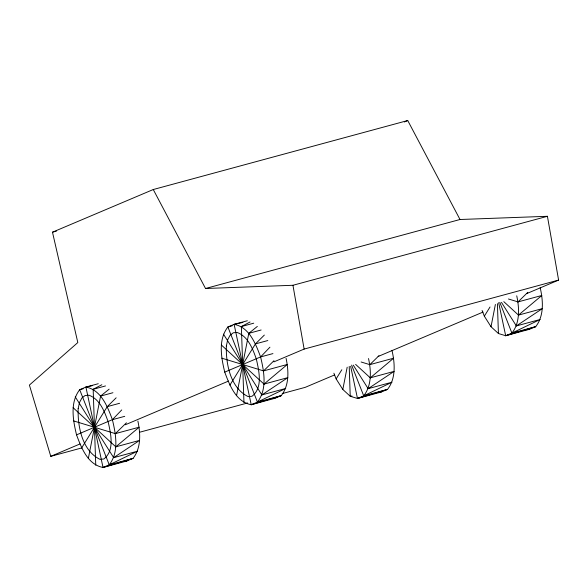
<?xml version="1.0" encoding="UTF-8"?>
<svg xmlns="http://www.w3.org/2000/svg" width="588" height="588" viewBox="0 0 588 588"><rect width="100%" height="100%" fill="white"/><g stroke="black" fill="none" stroke-linecap="round" stroke-linejoin="round"><path stroke-width="0.88" d="M137.879 421.074C140.517 433.415 141.26 447.916 133.057 458.368L126.832 461.007L103.018 467.467C87.715 464.608 81.365 447.799 76.536 434.855C73.03 420.236 69.752 402.567 79.689 389.704L85.914 387.066L98.262 383.721M88.347 458.456L100.585 396.077L109.14 389.16M83.217 388.749L79.689 389.704L109.243 464.829C119.173 451.966 115.902 434.297 112.389 419.678C107.56 406.734 101.209 389.925 85.914 387.066L103.018 467.467L133.057 458.368L109.243 464.829L103.018 467.467M286.077 358.335C288.715 370.675 289.458 385.177 281.255 395.636L275.03 398.267L251.216 404.728C235.913 401.869 229.563 385.059 224.734 372.116C221.228 357.497 217.95 339.827 227.887 326.965L234.112 324.333L247.342 320.747M236.545 395.717L248.783 333.337L257.338 326.428M232.297 325.774L227.887 326.965L257.441 402.089C267.371 389.227 264.1 371.557 260.594 356.938C255.758 343.995 249.415 327.185 234.112 324.333L251.216 404.728L281.255 395.636L257.441 402.089L251.216 404.728M391.975 350.338C394.915 363.178 396.099 378.4 387.529 389.381L381.303 392.02L357.489 398.473L350.228 396.261L342.819 389.469L347.185 367.184M350.646 366.317L357.489 398.473L363.715 395.834C371.917 385.383 371.175 370.881 368.536 358.54M540.174 287.598C543.114 300.446 544.297 315.66 535.727 326.641L529.501 329.28L505.687 335.733L498.426 333.521L491.017 326.73L495.383 304.452M498.653 302.688L505.687 335.733L511.913 333.102C520.115 322.643 519.373 308.141 516.734 295.801M81.666 447.902L107.259 406.631L116.145 397.811M229.864 385.162L255.457 343.892L264.343 335.072M342.819 389.469L336.138 378.907L341.826 369.742M491.017 326.73L484.336 316.175L490.025 307.002M76.536 434.855L112.389 419.678L121.731 409.924M224.734 372.116L260.594 356.938L269.929 347.192M73.566 420.898L115.358 433.635L126.435 422.794M221.764 358.158L263.564 370.903L273.986 360.694M361.128 361.995L369.837 364.648L378.951 355.711M508.451 298.991L518.035 301.909L527.803 292.339M73.118 407.705L115.814 446.829L139.18 427.182L115.358 433.635M221.316 344.965L264.012 384.089L287.378 364.442L263.564 370.903M355.608 364.391L370.286 377.841L393.651 358.188L369.837 364.648M503.806 301.651L518.484 315.102L541.849 295.455L518.035 301.909M75.242 396.871L113.682 457.662L139.628 440.375L115.814 446.829M223.44 334.131L261.88 394.923L287.826 377.636L264.012 384.089M353.263 365.111L368.154 388.668L394.1 371.381L370.286 377.841M501.461 302.379L516.36 325.936L542.298 308.641L518.484 315.102M95.756 465.248L93.169 389.278L101.842 384.743M243.954 402.515L241.367 326.546L250.04 322.004M109.243 464.829L137.504 451.202L113.682 457.662M257.441 402.089L285.702 388.47L261.88 394.923M351.624 365.104L363.715 395.834L391.975 382.215L368.154 388.668M499.822 302.364L511.913 333.102L540.174 319.475L516.36 325.936M81.813 447.916L50.774 456.332L29.4 385.074L77.814 342.561L52.479 232.194L153.262 189.527L407.734 120.533L460.007 219.5L547.421 216.296L558.6 280.086L526.701 293.596M404.331 121.973L407.734 120.533M50.774 456.332L80.005 443.955M125.354 424.756L228.541 381.075M273.905 361.87L304.128 349.081L558.6 280.086M334.476 374.968L305.253 387.338L282.196 393.592M378.135 356.482L483.013 312.088M505.687 335.733L535.727 326.641L511.913 333.102M357.489 398.473L387.529 389.381L363.715 395.834M52.479 232.194L56.47 231.106M153.262 189.527L205.528 288.495L460.007 219.5M205.528 288.495L292.949 285.283L547.421 216.296M241.367 326.546L253.715 323.194M248.783 333.337L261.131 329.993M255.457 343.892L267.805 340.548M93.169 389.278L105.517 385.934M100.585 396.077L112.933 392.725M260.594 356.938L272.942 353.594M107.259 406.631L119.607 403.287M112.389 419.678L124.737 416.326M139.444 432.29L247.614 402.964M234.112 324.333L242.903 322.422M85.914 387.066L92.066 385.728M525.951 329.765L529.501 329.28M272.362 398.635L275.03 398.267M352.006 396.018L350.228 396.261L349.213 366.412M379.525 392.262L381.303 392.02M123.282 461.492L126.832 461.007M482.094 310.464L484.336 316.175M333.896 373.204L336.138 378.907M292.949 285.283L304.128 349.081M497.411 303.68L498.426 333.521M78.16 408.645C77.557 426.601 82.254 450.783 99.96 459.338L103.826 459.015C114.917 450.481 110.757 433.591 108.163 421.846C104.568 411.637 99.997 399.259 88.964 395.195L85.106 395.518L81.879 398.002L79.505 402.479L78.16 408.645M226.358 345.913C225.755 363.869 230.452 388.043 248.158 396.599L252.024 396.275C263.115 387.742 258.955 370.852 256.361 359.114C252.766 348.897 248.195 336.527 237.162 332.463L233.304 332.779L230.077 335.263L227.703 339.746L226.358 345.913"/></g></svg>
